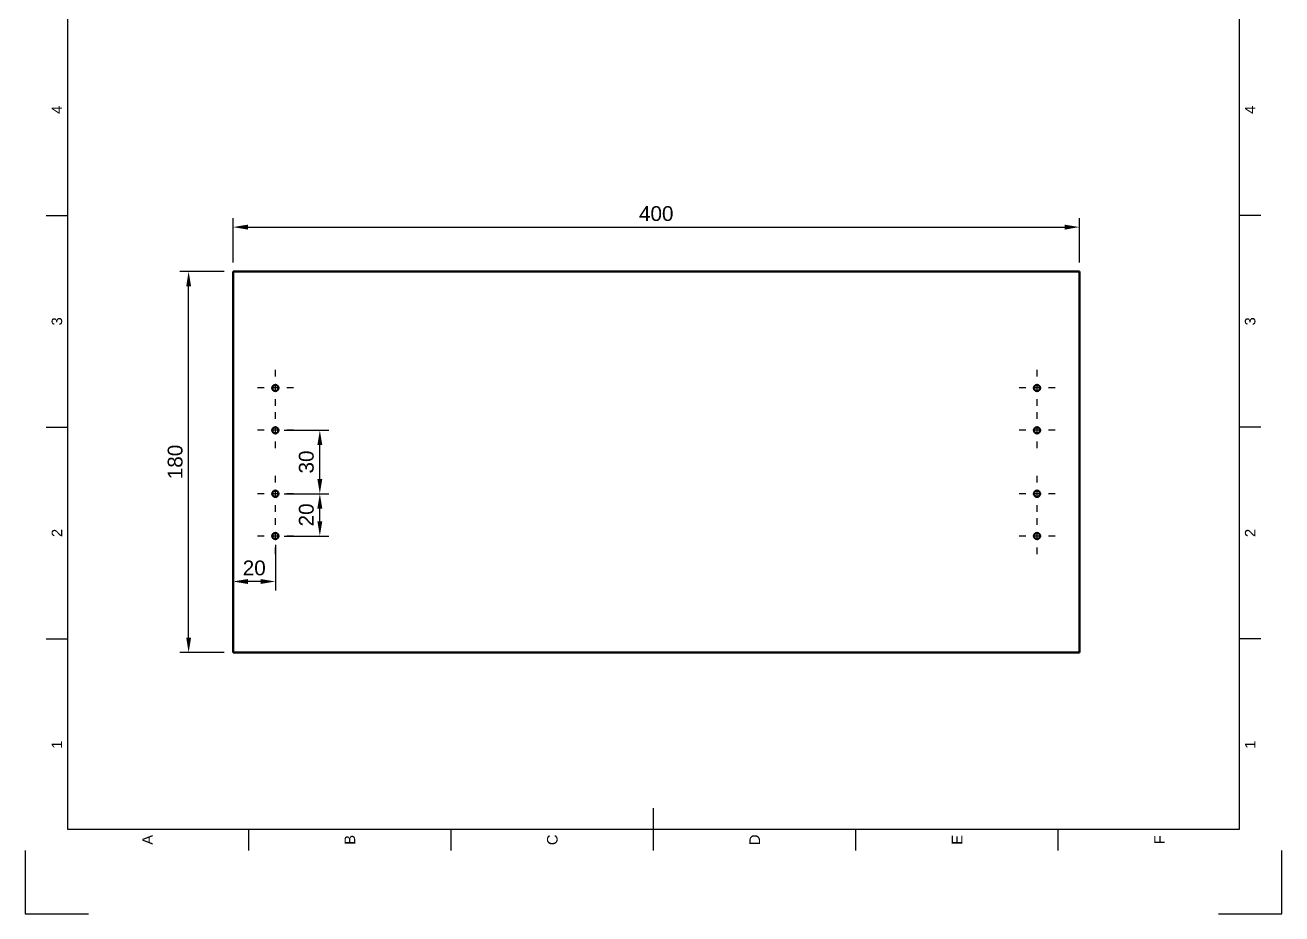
# Model space of a CAD drawing. Header units: millimetres. Extents: x 2881 to 3609, y 1488 to 1908.
# Drawn here: x 2881.4 to 3178.4, y 1487.7 to 1697.7 of the extents above; entities that cross this region are included whole.
import ezdxf
from ezdxf.enums import TextEntityAlignment as Align

# ---------------------------------------------------------------- set-up
doc = ezdxf.new("R2010")
doc.units = ezdxf.units.MM
doc.linetypes.add('CENTER2', pattern=[28.575, 19.05, -3.175, 3.175, -3.175])
for name, color, linetype, lineweight in [('BORDER', 7, 'Continuous', 25), ('FD_Dimensions', 7, 'Continuous', 25), ('Smart Centers', 7, 'CENTER2', 25), ('Visible', 7, 'Continuous', 50)]:
    doc.layers.add(name, color=color, linetype=linetype, lineweight=lineweight)
doc.styles.add('FusionTitle', font='arial.ttf')
doc.styles.get("Standard").update_dxf_attribs({"font": 'arial.ttf'})
doc.dimstyles.new('Dim-ISO-25', dxfattribs={"dimtxt": 3.5, "dimasz": 3.5, "dimexe": 2.1, "dimexo": 2.1, "dimgap": 1.4, "dimtad": 1, "dimzin": 12, "dimdsep": 46, "dimtxsty": 'Standard', "dimcen": 0, "dimazin": 3, "dimtp": 0.1, "dimtm": 0.1, "dimtfac": 0.714286, "dimtmove": 0, "dimatfit": 3, "dimfxl": 1, "dimtzin": 12, "dimarcsym": 0})

# ---------------------------------------------------------------- blocks, each defined once
blk = doc.blocks.new('ISO_A3_SHEET')
at = {"layer": 'BORDER'}
for p, q in [((65, 292), (65, 287)), ((115, 292), (115, 287)), ((165, 292), (165, 287)), ((410, 287), (20, 287)), ((20, 287), (20, 10)), ((15, 244.16666), (20, 244.16666)), ((15, 196.33333), (20, 196.33333)), ((15, 148.5), (25, 148.5)), ((15, 100.66667), (20, 100.66667)), ((15, 52.83334), (20, 52.83334)), ((20, 10), (410, 10)), ((65, 5), (65, 10)), ((115, 5), (115, 10)), ((165, 5), (165, 10))]:
    blk.add_line(p, q, dxfattribs=at)
at = {"layer": 'Defpoints'}
for p, q in [((15, 297), (0, 297)), ((0, 297), (0, 282)), ((0, 15), (0, 0)), ((0, 0), (15, 0))]:
    blk.add_line(p, q, dxfattribs=at)
at = {"layer": 'BORDER', "style": 'FusionTitle'}
for s, p in [('1', (40, 289.5)), ('2', (90, 289.5)), ('3', (140, 289.5)), ('4', (190, 289.5)), ('A', (17.5, 268.08333)), ('B', (17.5, 220.25)), ('C', (17.5, 172.41667)), ('D', (17.5, 124.58334)), ('E', (17.5, 76.75001)), ('F', (17.5, 28.91668)), ('1', (40, 7.5)), ('2', (90, 7.5)), ('3', (140, 7.5)), ('4', (190, 7.5))]:
    blk.add_text(s, height=2.5, dxfattribs=at).set_placement(p, align=Align.MIDDLE)
blk = doc.blocks.new('*D80')
at = {"layer": 'Defpoints', "color": 0, "transparency": 16777216}
for p in [(3130.57, 1649.99), (2930.57, 1639.49), (3130.57, 1639.49)]:
    blk.add_point(p, dxfattribs=at)
at = {"layer": 'FD_Dimensions', "color": 0, "lineweight": -2, "transparency": 16777216}
for p, q in [((2930.57, 1641.59), (2930.57, 1652.09)), ((3130.57, 1641.59), (3130.57, 1652.09)), ((2934.07, 1649.99), (3127.07, 1649.99))]:
    blk.add_line(p, q, dxfattribs=at)
at = {"layer": 'FD_Dimensions', "color": 0, "transparency": 16777216}
for points in [[(2934.07, 1650.57), (2934.07, 1649.4), (2930.57, 1649.99)], [(3127.07, 1650.57), (3127.07, 1649.4), (3130.57, 1649.99)]]:
    blk.add_solid(points, dxfattribs=at)
at = {"layer": 'FD_Dimensions', "color": 0, "transparency": 16777216, "insert": (3030.57, 1653.17), "char_height": 3.5, "attachment_point": 5}
blk.add_mtext('400', dxfattribs=at)
blk = doc.blocks.new('*D81')
at = {"layer": 'Defpoints', "color": 0, "transparency": 16777216}
for p in [(2920.07, 1639.49), (2930.57, 1639.49), (2930.57, 1549.49)]:
    blk.add_point(p, dxfattribs=at)
at = {"layer": 'FD_Dimensions', "color": 0, "lineweight": -2, "transparency": 16777216}
for p, q in [((2928.47, 1639.49), (2917.97, 1639.49)), ((2920.07, 1552.99), (2920.07, 1635.99)), ((2928.47, 1549.49), (2917.97, 1549.49))]:
    blk.add_line(p, q, dxfattribs=at)
at = {"layer": 'FD_Dimensions', "color": 0, "transparency": 16777216}
for points in [[(2919.49, 1635.99), (2920.66, 1635.99), (2920.07, 1639.49)], [(2919.49, 1552.99), (2920.66, 1552.99), (2920.07, 1549.49)]]:
    blk.add_solid(points, dxfattribs=at)
at = {"layer": 'FD_Dimensions', "color": 0, "transparency": 16777216, "insert": (2916.89, 1594.49), "char_height": 3.5, "attachment_point": 5, "rotation": 90}
blk.add_mtext('180', dxfattribs=at)
blk = doc.blocks.new('*D83')
at = {"layer": 'Defpoints', "color": 0, "transparency": 16777216}
for p in [(2940.57, 1586.99), (2951.07, 1586.99), (2940.57, 1576.99)]:
    blk.add_point(p, dxfattribs=at)
at = {"layer": 'FD_Dimensions', "color": 0, "lineweight": -2, "transparency": 16777216}
for p, q in [((2942.67, 1586.99), (2953.17, 1586.99)), ((2951.07, 1580.49), (2951.07, 1583.49)), ((2942.67, 1576.99), (2953.17, 1576.99))]:
    blk.add_line(p, q, dxfattribs=at)
at = {"layer": 'FD_Dimensions', "color": 0, "transparency": 16777216}
for points in [[(2950.49, 1583.49), (2951.66, 1583.49), (2951.07, 1586.99)], [(2950.49, 1580.49), (2951.66, 1580.49), (2951.07, 1576.99)]]:
    blk.add_solid(points, dxfattribs=at)
at = {"layer": 'FD_Dimensions', "color": 0, "transparency": 16777216, "insert": (2947.89, 1581.99), "char_height": 3.5, "attachment_point": 5, "rotation": 90}
blk.add_mtext('20', dxfattribs=at)
blk = doc.blocks.new('*D84')
at = {"layer": 'Defpoints', "color": 0, "transparency": 16777216}
for p in [(2940.57, 1601.99), (2951.07, 1601.99), (2940.57, 1586.99)]:
    blk.add_point(p, dxfattribs=at)
at = {"layer": 'FD_Dimensions', "color": 0, "lineweight": -2, "transparency": 16777216}
for p, q in [((2942.67, 1601.99), (2953.17, 1601.99)), ((2951.07, 1590.49), (2951.07, 1598.49)), ((2942.67, 1586.99), (2953.17, 1586.99))]:
    blk.add_line(p, q, dxfattribs=at)
at = {"layer": 'FD_Dimensions', "color": 0, "transparency": 16777216}
for points in [[(2950.49, 1598.49), (2951.66, 1598.49), (2951.07, 1601.99)], [(2950.49, 1590.49), (2951.66, 1590.49), (2951.07, 1586.99)]]:
    blk.add_solid(points, dxfattribs=at)
at = {"layer": 'FD_Dimensions', "color": 0, "transparency": 16777216, "insert": (2947.89, 1594.49), "char_height": 3.5, "attachment_point": 5, "rotation": 90}
blk.add_mtext('30', dxfattribs=at)
blk = doc.blocks.new('*D85')
at = {"layer": 'Defpoints', "color": 0, "transparency": 16777216}
for p in [(2940.57, 1576.99), (2930.57, 1571.23), (2930.57, 1566.25)]:
    blk.add_point(p, dxfattribs=at)
at = {"layer": 'FD_Dimensions', "color": 0, "lineweight": -2, "transparency": 16777216}
for p, q in [((2940.57, 1574.89), (2940.57, 1564.15)), ((2930.57, 1569.13), (2930.57, 1564.15)), ((2937.07, 1566.25), (2934.07, 1566.25))]:
    blk.add_line(p, q, dxfattribs=at)
at = {"layer": 'FD_Dimensions', "color": 0, "transparency": 16777216}
for points in [[(2934.07, 1566.83), (2934.07, 1565.67), (2930.57, 1566.25)], [(2937.07, 1566.83), (2937.07, 1565.67), (2940.57, 1566.25)]]:
    blk.add_solid(points, dxfattribs=at)
at = {"layer": 'FD_Dimensions', "color": 0, "transparency": 16777216, "insert": (2935.57, 1569.44), "char_height": 3.5, "attachment_point": 5}
blk.add_mtext('20', dxfattribs=at)
blk = doc.blocks.new('*U27')
at = {"layer": 'Smart Centers', "color": 0, "ltscale": 0.75, "transparency": 16777216}
for p, q in [((0, 2.678906), (0, 4.25)), ((-4.25, 0), (-2.678906, 0)), ((2.678906, 0), (4.25, 0)), ((0, -4.25), (0, -2.678906))]:
    blk.add_line(p, q, dxfattribs=at)
at = {"layer": 'Smart Centers', "color": 0, "linetype": 'Continuous', "ltscale": 0.75, "transparency": 16777216}
for p, q in [((-0.892969, 0), (0.892969, 0)), ((0, -0.892969), (0, 0.892969))]:
    blk.add_line(p, q, dxfattribs=at)
blk = doc.blocks.new('*U28')
at = {"layer": 'Smart Centers', "color": 0, "ltscale": 0.75, "transparency": 16777216}
for p, q in [((0, 2.678906), (0, 4.25)), ((-4.25, 0), (-2.678906, 0)), ((2.678906, 0), (4.25, 0)), ((0, -4.25), (0, -2.678906))]:
    blk.add_line(p, q, dxfattribs=at)
at = {"layer": 'Smart Centers', "color": 0, "linetype": 'Continuous', "ltscale": 0.75, "transparency": 16777216}
for p, q in [((-0.892969, 0), (0.892969, 0)), ((0, -0.892969), (0, 0.892969))]:
    blk.add_line(p, q, dxfattribs=at)
blk = doc.blocks.new('*U29')
at = {"layer": 'Smart Centers', "color": 0, "ltscale": 0.75, "transparency": 16777216}
for p, q in [((0, 2.678906), (0, 4.25)), ((-4.25, 0), (-2.678906, 0)), ((2.678906, 0), (4.25, 0)), ((0, -4.25), (0, -2.678906))]:
    blk.add_line(p, q, dxfattribs=at)
at = {"layer": 'Smart Centers', "color": 0, "linetype": 'Continuous', "ltscale": 0.75, "transparency": 16777216}
for p, q in [((-0.892969, 0), (0.892969, 0)), ((0, -0.892969), (0, 0.892969))]:
    blk.add_line(p, q, dxfattribs=at)
blk = doc.blocks.new('*U30')
at = {"layer": 'Smart Centers', "color": 0, "ltscale": 0.75, "transparency": 16777216}
for p, q in [((0, 2.678906), (0, 4.25)), ((-4.25, 0), (-2.678906, 0)), ((2.678906, 0), (4.25, 0)), ((0, -4.25), (0, -2.678906))]:
    blk.add_line(p, q, dxfattribs=at)
at = {"layer": 'Smart Centers', "color": 0, "linetype": 'Continuous', "ltscale": 0.75, "transparency": 16777216}
for p, q in [((-0.892969, 0), (0.892969, 0)), ((0, -0.892969), (0, 0.892969))]:
    blk.add_line(p, q, dxfattribs=at)
blk = doc.blocks.new('*U31')
at = {"layer": 'Smart Centers', "color": 0, "ltscale": 0.75, "transparency": 16777216}
for p, q in [((0, 2.678906), (0, 4.25)), ((-4.25, 0), (-2.678906, 0)), ((2.678906, 0), (4.25, 0)), ((0, -4.25), (0, -2.678906))]:
    blk.add_line(p, q, dxfattribs=at)
at = {"layer": 'Smart Centers', "color": 0, "linetype": 'Continuous', "ltscale": 0.75, "transparency": 16777216}
for p, q in [((-0.892969, 0), (0.892969, 0)), ((0, -0.892969), (0, 0.892969))]:
    blk.add_line(p, q, dxfattribs=at)
blk = doc.blocks.new('*U32')
at = {"layer": 'Smart Centers', "color": 0, "ltscale": 0.75, "transparency": 16777216}
for p, q in [((0, 2.678906), (0, 4.25)), ((-4.25, 0), (-2.678906, 0)), ((2.678906, 0), (4.25, 0)), ((0, -4.25), (0, -2.678906))]:
    blk.add_line(p, q, dxfattribs=at)
at = {"layer": 'Smart Centers', "color": 0, "linetype": 'Continuous', "ltscale": 0.75, "transparency": 16777216}
for p, q in [((-0.892969, 0), (0.892969, 0)), ((0, -0.892969), (0, 0.892969))]:
    blk.add_line(p, q, dxfattribs=at)
blk = doc.blocks.new('*U33')
at = {"layer": 'Smart Centers', "color": 0, "ltscale": 0.75, "transparency": 16777216}
for p, q in [((0, 2.678906), (0, 4.25)), ((-4.25, 0), (-2.678906, 0)), ((2.678906, 0), (4.25, 0)), ((0, -4.25), (0, -2.678906))]:
    blk.add_line(p, q, dxfattribs=at)
at = {"layer": 'Smart Centers', "color": 0, "linetype": 'Continuous', "ltscale": 0.75, "transparency": 16777216}
for p, q in [((-0.892969, 0), (0.892969, 0)), ((0, -0.892969), (0, 0.892969))]:
    blk.add_line(p, q, dxfattribs=at)
blk = doc.blocks.new('*U34')
at = {"layer": 'Smart Centers', "color": 0, "ltscale": 0.75, "transparency": 16777216}
for p, q in [((0, 2.678906), (0, 4.25)), ((-4.25, 0), (-2.678906, 0)), ((2.678906, 0), (4.25, 0)), ((0, -4.25), (0, -2.678906))]:
    blk.add_line(p, q, dxfattribs=at)
at = {"layer": 'Smart Centers', "color": 0, "linetype": 'Continuous', "ltscale": 0.75, "transparency": 16777216}
for p, q in [((-0.892969, 0), (0.892969, 0)), ((0, -0.892969), (0, 0.892969))]:
    blk.add_line(p, q, dxfattribs=at)

msp = doc.modelspace()

# ---------------------------------------------------------------- linework, layer by layer
at = {"layer": 'Visible', "extrusion": (-1, 6.12323e-17, 0)}
for p, q in [((2930.5742, 1639.487), (3130.5742, 1639.487)), ((2930.5742, 1549.487), (2930.5742, 1639.487)), ((3130.5742, 1639.487), (3130.5742, 1549.487)), ((3130.5742, 1549.487), (2930.5742, 1549.487))]:
    msp.add_line(p, q, dxfattribs=at)
at = {"layer": 'Visible', "extrusion": (6.12323e-33, 1e-16, -1)}
for centre in [(-2940.5742, 1611.987), (-3120.5742, 1611.987), (-2940.5742, 1601.987), (-3120.5742, 1601.987), (-2940.5742, 1586.987), (-3120.5742, 1586.987), (-2940.5742, 1576.987), (-3120.5742, 1576.987)]:
    msp.add_circle(centre, 0.75, dxfattribs=at)

# ---------------------------------------------------------------- block references
at = {"layer": 'BORDER', "rotation": 90}
msp.add_blockref('ISO_A3_SHEET', (3178.4275, 1487.7159), dxfattribs=at)
at = {"layer": 'Smart Centers', "ltscale": 0.75, "rotation": 90}
for name, p in [('*U30', (2940.5742, 1611.987)), ('*U31', (3120.5742, 1611.987)), ('*U29', (2940.5742, 1601.987)), ('*U32', (3120.5742, 1601.987)), ('*U28', (2940.5742, 1586.987)), ('*U33', (3120.5742, 1586.987)), ('*U27', (2940.5742, 1576.987)), ('*U34', (3120.5742, 1576.987))]:
    msp.add_blockref(name, p, dxfattribs=at)

# ---------------------------------------------------------------- dimensions: what is measured, and where the dimension line sits
at = {"layer": 'FD_Dimensions'}
for p1, p2, distance, picture, middle in [((2930.5742, 1639.487), (3130.5742, 1639.487), 10.5, '*D80', (3030.5742, 1653.174)), ((2930.5742, 1549.487), (2930.5742, 1639.487), 10.5, '*D81', (2916.8872, 1594.487)), ((2940.5742, 1586.987), (2940.5742, 1601.987), -10.5, '*D84', (2947.886, 1594.487)), ((2940.5742, 1576.987), (2940.5742, 1586.987), -10.5, '*D83', (2947.8872, 1581.987))]:
    dim = msp.add_aligned_dim(p1=p1, p2=p2, distance=distance, dimstyle='Dim-ISO-25', override={"dimlfac": 2, "dimclrd": 0, "dimclre": 0}, dxfattribs=at)
    dim.commit()
    dim.dimension.update_dxf_attribs({"geometry": picture, "text_midpoint": middle})
dim = msp.add_linear_dim(base=(2930.5742, 1566.2515), p1=(2940.5742, 1576.987), p2=(2930.5742, 1571.2277), angle=180, dimstyle='Dim-ISO-25', override={"dimlfac": 2, "dimclrd": 0, "dimclre": 0}, dxfattribs=at)
dim.commit()
dim.dimension.update_dxf_attribs({"geometry": '*D85', "text_midpoint": (2935.5742, 1569.4385)})

doc.saveas('drawing.dxf')
